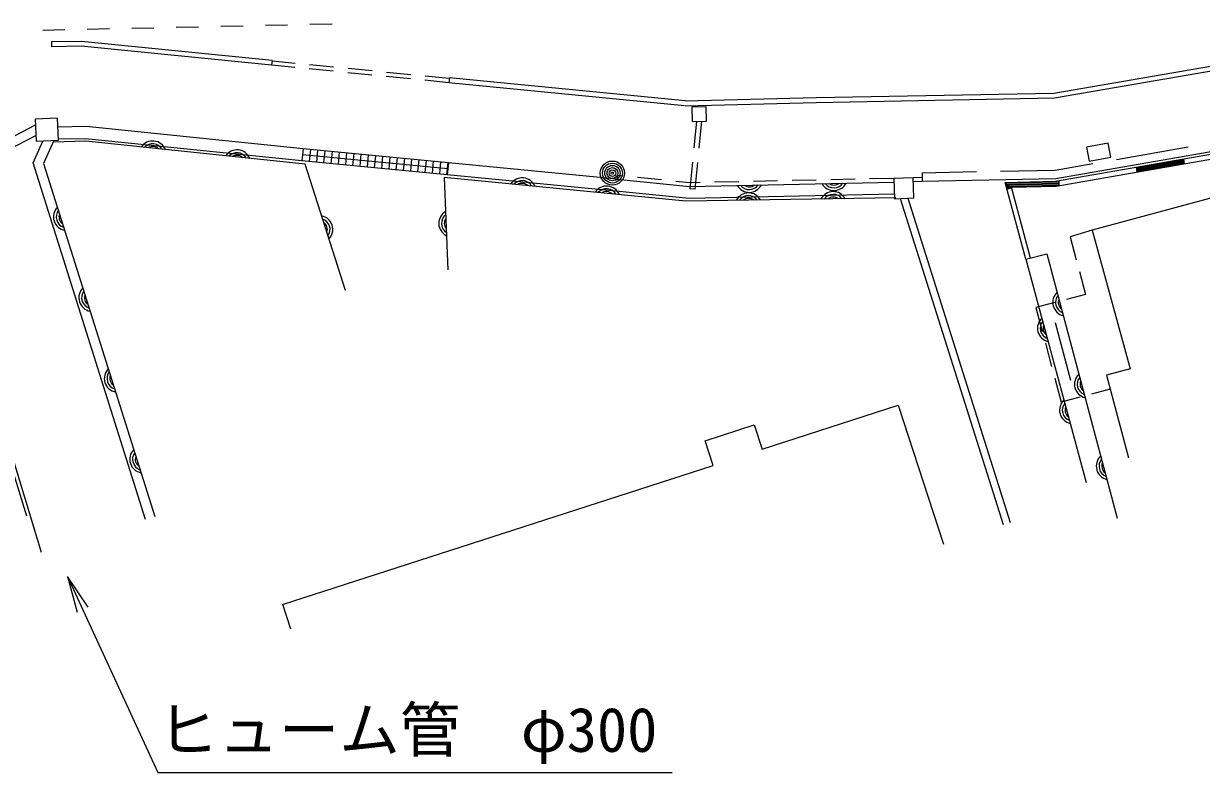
# Model space of a CAD drawing. Units: millimetres, scale not verified. Extents: x 40000 to 680000, y 20000 to 380000.
# Drawn here: x 130273 to 178926, y 259645 to 290582 of the extents above; entities that cross this region are included whole.
import ezdxf
from ezdxf.enums import TextEntityAlignment as Align

# ---------------------------------------------------------------- set-up
doc = ezdxf.new("R2010")
doc.units = ezdxf.units.MM
doc.header["$LTSCALE"] = 1000
for name, color, linetype, lineweight in [('M-BGD', 7, 'Continuous', 25), ('M-STR-HTXT', 7, 'Continuous', 13), ('M-STR-STRC', 7, 'Continuous', 25)]:
    doc.layers.add(name, color=color, linetype=linetype, lineweight=lineweight)
doc.styles.add('ＭＳ ゴシック', font='')
doc.styles.get('ＭＳ ゴシック').set_extended_font_data('MS Gothic')

# ---------------------------------------------------------------- blocks, each defined once
blk = doc.blocks.new('open_arrow')
at = {"color": 0, "linetype": 'Continuous', "lineweight": -2}
blk.add_lwpolyline([(7.5, 1.25), (0, 0), (7.5, -1.25)], dxfattribs=at)

msp = doc.modelspace()

# ---------------------------------------------------------------- linework, layer by layer
at = {"layer": 'M-BGD'}
for p, q in [((131424, 289824), (131427, 289624)), ((140540, 289060), (140520, 288861)), ((141490, 288937), (140537, 289030)), ((141473, 288767), (140520, 288861)), ((143065, 288610), (142070, 288708)), ((143082, 288780), (142087, 288878)), ((144657, 288454), (143662, 288552)), ((144674, 288623), (143679, 288721)), ((146266, 288466), (145271, 288564)), ((146250, 288297), (145255, 288395)), ((147842, 288140), (146847, 288238)), ((147859, 288309), (146864, 288407)), ((147861, 288339), (147842, 288140)), ((157579, 287187), (147842, 288140)), ((157598, 287386), (147861, 288339)), ((129661, 285819), (130763, 286400)), ((157976, 285447), (158082, 286538)), ((158177, 285440), (158283, 286543)), ((172901, 284068), (185629, 286284)), ((172920, 283868), (185664, 286087)), ((129671, 285373), (130783, 285958)), ((141821, 285411), (141773, 284913)), ((147796, 284585), (141797, 285162)), ((147820, 284834), (141821, 285411)), ((142119, 285382), (142072, 284885)), ((142418, 285354), (142370, 284856)), ((142717, 285325), (142669, 284827)), ((143015, 285296), (142967, 284798)), ((143314, 285267), (143266, 284770)), ((143613, 285239), (143565, 284741)), ((143911, 285210), (143863, 284712)), ((144210, 285181), (144162, 284684)), ((144508, 285153), (144461, 284655)), ((144807, 285124), (144759, 284626)), ((175424, 284969), (178379, 285484)), ((147772, 284337), (141773, 284913)), ((145106, 285095), (145058, 284598)), ((145404, 285067), (145356, 284569)), ((145703, 285038), (145655, 284540)), ((146002, 285009), (145954, 284511)), ((146300, 284980), (146252, 284483)), ((146599, 284952), (146551, 284454)), ((146897, 284923), (146850, 284425)), ((147196, 284894), (147148, 284397)), ((147495, 284866), (147447, 284368)), ((147793, 284837), (147745, 284339)), ((147820, 284834), (147772, 284337)), ((154788, 284151), (147820, 284834)), ((157814, 283760), (157919, 284850)), ((158013, 283740), (158119, 284843)), ((172879, 284526), (174439, 284797)), ((176225, 284647), (176259, 284450)), ((176232, 284607), (178202, 284950)), ((176238, 284568), (178209, 284911)), ((176245, 284528), (178216, 284872)), ((176252, 284489), (178222, 284832)), ((178229, 284793), (178195, 284990)), ((154739, 283653), (147772, 284337)), ((154803, 284300), (154788, 284151)), ((155033, 284278), (154803, 284300)), ((156625, 284121), (155630, 284219)), ((164618, 284152), (163618, 284131)), ((166217, 284186), (165218, 284165)), ((167388, 284221), (167020, 284213)), ((167384, 284421), (169632, 284464)), ((167384, 284421), (167391, 284071)), ((170631, 284483), (172879, 284526)), ((157786, 284007), (157222, 284062)), ((158219, 284016), (157786, 284007)), ((158013, 283740), (157814, 283760)), ((159819, 284050), (158819, 284029)), ((161419, 284084), (160419, 284063)), ((163018, 284118), (162018, 284097)), ((166221, 284036), (166223, 284036)), ((167025, 284063), (167391, 284071)), ((170818, 284021), (172901, 284068)), ((171679, 280842), (170818, 284021)), ((173035, 284031), (170870, 283982)), ((170933, 283748), (170870, 283982)), ((170894, 283737), (171087, 283790)), ((170922, 283943), (173036, 283991)), ((170922, 283943), (170972, 283758)), ((173037, 283951), (170974, 283904)), ((171010, 283769), (170974, 283904)), ((171026, 283865), (173038, 283911)), ((171026, 283865), (171049, 283779)), ((171077, 283827), (172920, 283868)), ((171872, 280894), (171077, 283827)), ((173034, 284071), (173039, 283871)), ((166484, 283357), (170743, 269882)), ((166796, 283368), (171029, 269972)), ((174412, 282050), (173502, 281771)), ((173502, 281771), (173754, 280825)), ((171679, 280842), (174161, 271628)), ((173883, 280342), (174134, 279395)), ((174134, 279395), (173351, 279187)), ((172868, 279058), (172085, 278850)), ((172085, 278850), (172350, 277859)), ((172885, 278235), (173522, 275855)), ((172480, 277376), (172739, 276410)), ((172868, 275927), (173134, 274937)), ((174998, 276056), (175918, 272639)), ((175153, 275480), (174385, 275274)), ((173902, 275144), (173134, 274937)), ((158752, 272331), (158422, 273349)), ((129857, 271998), (130389, 270249)), ((140968, 266579), (158752, 272331)), ((141307, 265564), (140978, 266582))]:
    msp.add_line(p, q, dxfattribs=at)
for points in [[(157598, 287386), (163011, 287523), (172835, 287708), (189535, 290582)], [(157603, 287186), (163015, 287323), (172854, 287509), (189569, 290385)], [(140540, 289060), (132662, 289847), (131424, 289824)], [(140520, 288861), (132653, 289646), (131427, 289624)], [(167391, 284071), (172912, 284176), (192780, 287638), (200736, 287813)], [(141821, 285411), (132854, 286323), (131690, 286305)], [(135308, 270101), (130675, 284822), (131073, 285730)], [(131518, 285749), (131102, 284799), (135690, 270221)], [(143570, 279551), (141900, 284769), (132850, 285721), (131491, 285688)], [(141773, 284913), (132833, 285823), (131712, 285805)], [(166302, 283378), (157622, 283248), (147651, 284224), (147798, 280413)], [(154788, 284151), (157780, 283857), (166223, 284036)], [(166241, 283537), (157761, 283356), (154739, 283653)], [(180278, 283624), (174412, 282050), (175982, 276320), (174998, 276056)], [(126637, 283039), (127197, 281255), (131004, 268746)], [(171679, 280842), (172545, 281071), (175440, 270155)], [(158422, 273349), (160456, 274010), (160781, 273001), (166393, 274818), (168277, 269079)]]:
    msp.add_lwpolyline(points, dxfattribs=at)
for points in [[(158480, 286548), (158466, 287144), (157870, 287129), (157884, 286533)], [(130753, 286639), (130793, 285718), (131714, 285758), (131674, 286679)], [(174292, 284899), (175179, 285063), (175072, 285645), (174185, 285482)], [(167020, 284215), (166217, 284186), (166247, 283348), (167050, 283377)]]:
    msp.add_lwpolyline(points, close=True, dxfattribs=at)
for radius in [500, 409, 318, 227, 136, 45.5]:
    msp.add_circle((154597, 284404), radius, dxfattribs=at)
for centre, radius, start, end in [((135607, 285163), 567, 22.0692, 145.9242), ((135607, 285163), 453, 30.0286, 137.9649), ((135607, 285163), 340, 45.654, 122.3395), ((139088, 284797), 567, 22.0692, 145.9242), ((139088, 284797), 453, 30.0286, 137.9649), ((139088, 284797), 340, 45.654, 122.3395), ((150869, 283641), 567, 22.4807, 146.3357), ((150869, 283641), 453, 30.4401, 138.3763), ((150869, 283641), 340, 46.0655, 122.751), ((154352, 283300), 567, 22.4807, 146.3357), ((154352, 283300), 453, 30.4401, 138.3763), ((160246, 284176), 567, 209.2915, 333.1465), ((160246, 284176), 453, 217.2509, 325.1871), ((160246, 284176), 340, 232.8763, 309.5618), ((163746, 284250), 567, 209.2915, 333.1465), ((163746, 284250), 453, 217.2509, 325.1871), ((163746, 284250), 340, 232.8763, 309.5618), ((154352, 283300), 340, 46.0655, 122.751), ((160216, 283020), 567, 28.9277, 152.7827), ((160216, 283020), 453, 36.8871, 144.8234), ((160216, 283020), 340, 52.5125, 129.198), ((163716, 283072), 567, 28.9277, 152.7827), ((163716, 283072), 453, 36.8871, 144.8234), ((163716, 283072), 340, 52.5125, 129.198), ((132074, 282598), 567, 135.5433, 259.3983), ((132074, 282598), 453, 143.5026, 251.4389), ((132074, 282598), 340, 159.128, 235.8135), ((147991, 282329), 567, 120.2915, 244.1465), ((147991, 282329), 453, 128.2509, 236.1872), ((142481, 282079), 567, 315.8145, 79.6695), ((142481, 282079), 453, 323.7738, 71.7101), ((142481, 282079), 340, 339.3992, 56.0847), ((147991, 282329), 340, 143.8763, 220.5618), ((133125, 279259), 567, 135.5433, 259.3983), ((133125, 279259), 453, 143.5026, 251.4389), ((133125, 279259), 340, 159.128, 235.8135), ((173353, 279064), 567, 132.9239, 256.7789), ((173353, 279064), 453, 140.8833, 248.8195), ((173353, 279064), 340, 156.5087, 233.1942), ((172722, 277994), 567, 133.1478, 257.0028), ((172722, 277994), 453, 141.1072, 249.0434), ((172722, 277994), 340, 156.7325, 233.418), ((134176, 275921), 567, 135.5433, 259.3983), ((134176, 275921), 453, 143.5026, 251.4389), ((134176, 275921), 340, 159.128, 235.8135), ((174250, 275681), 567, 132.9239, 256.7789), ((174250, 275681), 453, 140.8833, 248.8195), ((174250, 275681), 340, 156.5087, 233.1942), ((173632, 274614), 567, 133.1478, 257.0028), ((173632, 274614), 453, 141.1072, 249.0434), ((173632, 274614), 340, 156.7325, 233.418), ((135226, 272582), 567, 135.5433, 259.3983), ((135226, 272582), 453, 143.5026, 251.4389), ((135226, 272582), 340, 159.128, 235.8135), ((175148, 272298), 567, 132.9239, 256.7789), ((175148, 272298), 453, 140.8833, 248.8195), ((175148, 272298), 340, 156.5087, 233.1942)]:
    msp.add_arc(centre, radius, start, end, dxfattribs=at)
at = {"layer": 'M-STR-HTXT'}
msp.add_lwpolyline([(132088, 267733), (135814, 259645), (157064, 259645)], dxfattribs=at)
at = {"layer": 'M-STR-STRC'}
for p, q in [((138421, 290471), (139341, 290491)), ((140260, 290511), (141180, 290531)), ((142100, 290551), (143020, 290571)), ((131063, 290312), (131982, 290332)), ((132902, 290352), (133822, 290372)), ((134742, 290392), (135661, 290412)), ((136581, 290432), (137501, 290451))]:
    msp.add_line(p, q, dxfattribs=at)

# ---------------------------------------------------------------- block references
at = {"layer": 'M-STR-HTXT', "xscale": 200, "yscale": 200, "rotation": 294.7}
msp.add_blockref('open_arrow', (132088, 267733), dxfattribs=at)

# ---------------------------------------------------------------- texts
at = {"layer": 'M-STR-HTXT', "style": 'ＭＳ ゴシック'}
msp.add_text('ヒューム管\u3000φ300', height=1833, dxfattribs=at).set_placement((135814, 259945), align=Align.BOTTOM_LEFT)

doc.saveas('drawing.dxf')
